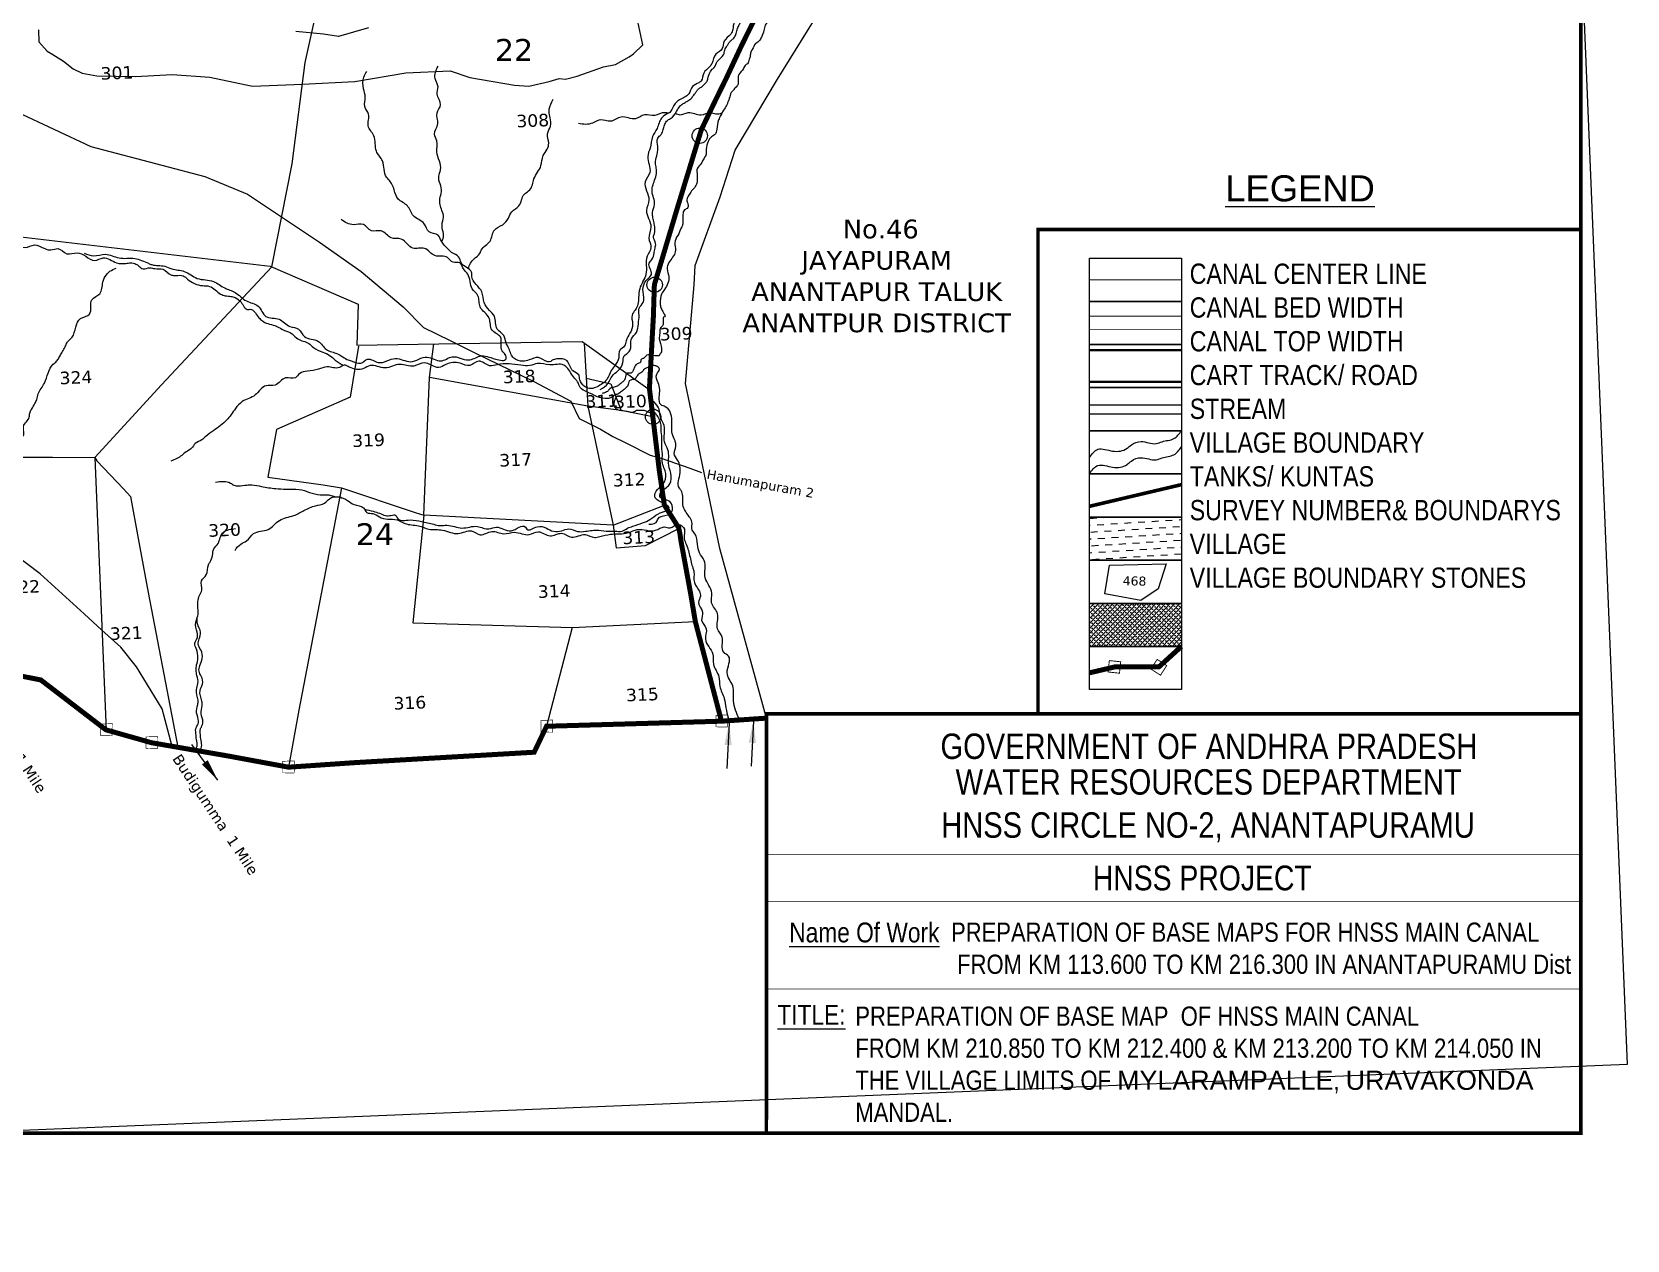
# Model space of a CAD drawing. Header units: inches. Extents: x 740844 to 747987, y 1630338 to 1638187.
# Drawn here: x 745424 to 747974, y 1630338 to 1632270 of the extents above; entities that cross this region are included whole.
import ezdxf
from ezdxf.enums import TextEntityAlignment as Align

# ---------------------------------------------------------------- set-up
doc = ezdxf.new("R2010")
doc.units = ezdxf.units.IN
doc.header["$MEASUREMENT"] = 0
doc.linetypes.add('ACAD_ISO02W100', pattern=[15, 12, -3])
doc.linetypes.add('HIDDEN2', pattern=[0.1875, 0.125, -0.0625])
for name, color, linetype in [('CANAL1', 1, 'Continuous'), ('DIMENSION', 1, 'Continuous'), ('FRAME 025', 7, 'Continuous'), ('HILLL', 3, 'Continuous'), ('PLOT', 7, 'Continuous'), ('PLOT NO', 7, 'Continuous'), ('ROADS', 6, 'Continuous'), ('STRUCTURE', 5, 'Continuous'), ('TABLE', 7, 'Continuous'), ('tank', 4, 'Continuous'), ('TANKS-STREAM', 4, 'Continuous'), ('TITLEBLOCK', 7, 'Continuous'), ('VILLAGE', 30, 'Continuous'), ('VILLAGE BOUNDRY', 5, 'Continuous'), ('VILLAGE STONES', 240, 'Continuous')]:
    doc.layers.add(name, color=color, linetype=linetype)
doc.layers.add('IMAGE', color=7, linetype='Continuous', plot=False)
doc.styles.add('A', font='arial.ttf')
doc.styles.add('ARIALN', font='ARIALN.TTF')
doc.styles.get("Standard").update_dxf_attribs({"font": 'verdana.ttf'})
doc.dimstyles.get("Standard").update_dxf_attribs({"dimtxt": 0.18, "dimasz": 35, "dimexe": 0.18, "dimexo": 0.0625, "dimgap": 0.09, "dimtad": 0, "dimtih": 1, "dimtoh": 1, "dimdec": 4, "dimzin": 0, "dimdsep": 46, "dimtxsty": 'Standard', "dimcen": 0.09, "dimadec": 0, "dimazin": 0, "dimtfac": 1, "dimtdec": 4, "dimtofl": 0, "dimtmove": 0, "dimatfit": 3, "dimfxl": 1, "dimtolj": 1, "dimtzin": 0, "dimarcsym": 0})
picture_1 = doc.add_image_def('image1.jpg', size_in_pixel=(9137, 10141))

msp = doc.modelspace()

# ---------------------------------------------------------------- hatches: boundary and pattern name
at = {"layer": 'tank'}
h = msp.add_hatch(dxfattribs=at)
h.set_pattern_fill('DASH', color=256, scale=87.578474, angle=3.5405, style=0)
h.set_pattern_definition([(3.5405362, (189747.574, 408234.854), (10.25036703, 11.602462515), [10.94730927, -10.94730927])])
h.paths.add_polyline_path([(747114.7, 1631494), (747261.7, 1631494), (747261.7, 1631425.1), (747114.7, 1631425.1)])
at = {"layer": 'VILLAGE', "linetype": 'Continuous'}
h = msp.add_hatch(dxfattribs=at)
h.set_pattern_fill('SACNCR', color=256, scale=58.823527, angle=1.5303, style=0)
h.set_pattern_definition([(46.53031993, (189747.574, 408234.8536), (-4.002234396, 3.793955484), []), (46.53031993, (189751.472, 408234.9577), (-4.002234396, 3.793955484), [0, -5.514705647])])
h.paths.add_polyline_path([(747114.7, 1631356.1), (747261.7, 1631356.1), (747261.7, 1631287.2), (747114.7, 1631287.2)])

# ---------------------------------------------------------------- linework, layer by layer
at = {"layer": 'CANAL1', "color": 1, "linetype": 'HIDDEN2', "ltscale": 100, "const_width": 1.44}
msp.add_lwpolyline([(747114.7, 1631873.3), (747261.7, 1631873.3)], dxfattribs=at)
at = {"layer": 'CANAL1', "color": 5, "const_width": 1.44}
for points in [[(747261.7, 1631815.1), (747114.7, 1631815.1)], [(747261.7, 1631793.5), (747114.7, 1631793.5)]]:
    msp.add_lwpolyline(points, dxfattribs=at)
at = {"layer": 'CANAL1', "color": 1, "const_width": 3.6}
for points in [[(747261.7, 1631760.6), (747114.7, 1631760.6)], [(747261.7, 1631710.2), (747114.7, 1631710.2)]]:
    msp.add_lwpolyline(points, dxfattribs=at)
at = {"layer": 'FRAME 025', "lineweight": -3, "const_width": 0.97}
for points in [[(746597.8, 1630954.8), (747900.5, 1630954.8)], [(746597.8, 1630879.1), (747900.5, 1630879.1)], [(746597.8, 1630739.8), (747900.5, 1630739.8)]]:
    msp.add_lwpolyline(points, dxfattribs=at)
at = {"layer": 'HILLL', "color": 249, "ltscale": 100}
for points in [[(746399.1, 1632256.1), (746392.5, 1632286)], [(745434.3, 1632273.1), (745435.1, 1632253.7), (745448.5, 1632238.9), (745457.4, 1632233.2), (745474.6, 1632222.5), (745489.9, 1632210.4), (745504.2, 1632203.7), (745527.9, 1632199.3), (745589.6, 1632198.5), (745648.4, 1632201.6), (745708.5, 1632197.3), (745776.8, 1632182.7), (745856.5, 1632186.2), (745940.1, 1632190.1), (746021.6, 1632204.2), (746092.5, 1632207.1), (746123.8, 1632196.4), (746195.5, 1632184.6), (746218.4, 1632182.9), (746250.9, 1632190.2), (746266.8, 1632194.9), (746276.9, 1632194), (746295.5, 1632198.8), (746337.8, 1632213.9), (746357.1, 1632217.4), (746378.7, 1632229.7), (746385.9, 1632234.7), (746400.7, 1632248.7), (746399.1, 1632256.1)], [(745962, 1632276.2), (745914.3, 1632262.2), (745890, 1632265.9), (745845.6, 1632270.1)]]:
    msp.add_lwpolyline(points, dxfattribs=at)
at = {"layer": 'PLOT'}
for points in [[(745807.3, 1631894), (745839.8, 1632058.5), (745860.9, 1632220.4), (745937.4, 1632565.8)], [(745406.2, 1631942), (745804.6, 1631895.2), (745945.3, 1631834.2), (745943.3, 1631768.6), (746303.4, 1631774.6), (746408.7, 1631699.7)], [(745280.8, 1631590.6), (745343.9, 1631589.5), (745456.7, 1631589.6), (745524.5, 1631589.2), (745631.2, 1631705.6), (745807.3, 1631894)], [(745919, 1631540.7), (746036.9, 1631501.4), (746050.3, 1631496.9), (746059.8, 1631716.9), (746066.6, 1631770.7)], [(746307.1, 1631772), (746312.5, 1631671.5), (746059.8, 1631717.3)], [(745946, 1631767.4), (745932.6, 1631685.4), (745815, 1631634.2), (745801, 1631557.9), (745889.3, 1631545.3), (745919, 1631540.7), (745850.7, 1631185.2), (745833.9, 1631094.3)], [(746310.1, 1631716.2), (746349.6, 1631706.9), (746365.9, 1631664.6), (746312.5, 1631671.5)], [(746312.5, 1631671.5), (746353.3, 1631480.8), (746435.1, 1631513.2)], [(746416.6, 1631654.4), (746365.9, 1631664.6)], [(745524.5, 1631589.2), (745542.6, 1631152.7)], [(745524.5, 1631589.2), (745527.9, 1631583.9), (745570.4, 1631539.1), (745581.5, 1631526.7), (745593.6, 1631459.7), (745609.7, 1631373.5), (745657, 1631126)], [(746050.3, 1631496.9), (746032.7, 1631324.7), (746287.9, 1631317.5), (746484.6, 1631326.8)], [(746353.3, 1631480.8), (746050.3, 1631496.9)], [(746353.3, 1631480.8), (746357.8, 1631444.6), (746404.7, 1631448.4), (746458.2, 1631475.9)], [(746287.9, 1631317.5), (746246.7, 1631159.6)]]:
    msp.add_lwpolyline(points, dxfattribs=at)
at = {"layer": 'PLOT NO'}
for points in [[(747114.7, 1631907.8), (747261.7, 1631907.8), (747261.7, 1631838.8), (747114.7, 1631838.8)], [(747114.7, 1631838.8), (747261.7, 1631838.8), (747261.7, 1631769.9), (747114.7, 1631769.9)], [(747114.7, 1631769.9), (747261.7, 1631769.9), (747261.7, 1631700.9), (747114.7, 1631700.9)], [(747114.7, 1631700.9), (747261.7, 1631700.9), (747261.7, 1631632), (747114.7, 1631632)], [(747114.7, 1631632), (747261.7, 1631632), (747261.7, 1631563), (747114.7, 1631563)], [(747114.7, 1631563), (747261.7, 1631563), (747261.7, 1631494), (747114.7, 1631494)], [(747114.7, 1631494), (747261.7, 1631494), (747261.7, 1631425.1), (747114.7, 1631425.1)], [(747114.7, 1631425.1), (747261.7, 1631425.1), (747261.7, 1631356.1), (747114.7, 1631356.1)], [(747114.7, 1631356.1), (747261.7, 1631356.1), (747261.7, 1631287.2), (747114.7, 1631287.2)], [(747114.7, 1631287.2), (747261.7, 1631287.2), (747261.7, 1631218.2), (747114.7, 1631218.2)]]:
    msp.add_lwpolyline(points, close=True, dxfattribs=at)
at = {"layer": 'PLOT NO', "color": 6}
for points in [[(747114.7, 1631673.6), (747261.7, 1631673.6)], [(747114.7, 1631659.2), (747261.7, 1631659.2)]]:
    msp.add_lwpolyline(points, dxfattribs=at)
at = {"layer": 'PLOT NO'}
msp.add_lwpolyline([(747139.3, 1631371.5), (747146.8, 1631417), (747237.6, 1631419), (747224.5, 1631379.2), (747197.1, 1631360.9), (747139.3, 1631371.5)], dxfattribs=at)
at = {"layer": 'PLOT NO', "color": 4}
for points in [[(747114.7, 1631589.3), (747128.2, 1631602.3), (747151.8, 1631599.5), (747174.9, 1631603.9), (747181.7, 1631609.4), (747197.2, 1631614.7), (747209.5, 1631612.7), (747221.6, 1631611.4), (747230.7, 1631614.4), (747249.8, 1631619.5), (747261.7, 1631632)], [(747114.7, 1631563.5), (747128.2, 1631576.5), (747151.8, 1631573.7), (747174.9, 1631578.1), (747181.7, 1631583.6), (747197.2, 1631588.9), (747209.5, 1631586.9), (747221.6, 1631585.6), (747230.7, 1631588.5), (747249.8, 1631593.7), (747261.7, 1631606.1)]]:
    msp.add_spline(points, degree=3, dxfattribs=at)
at = {"layer": 'ROADS', "ltscale": 6}
for points in [[(746598.6, 1631172.6), (746523.8, 1631443.8), (746489.9, 1631608.2), (746469, 1631707.6), (746482.8, 1631865), (746484.5, 1631895.9), (746524.1, 1632005.7), (746548, 1632080.3), (746616.1, 1632193.9), (746757, 1632421.9), (746805.6, 1632499.7), (746917.4, 1632799), (746925.8, 1632822.5), (746924.7, 1632903.9), (746918.3, 1633096.2), (746870.7, 1633395.4), (746825.1, 1633672.8), (746871.2, 1633683.4), (746865.4, 1633897.5), (746888.6, 1634080.9), (746959.7, 1634288.6), (747001, 1634490.8), (747031.9, 1634756.3), (747060.1, 1635046)], [(745648.2, 1631127.5), (745632.4, 1631187.3), (745591, 1631254.8), (745566, 1631285.9), (745535.9, 1631313.3), (745507.5, 1631339.2), (745437.3, 1631403.1), (745376, 1631449.7), (745354.2, 1631466.2), (745328.5, 1631494.1), (745273.7, 1631541.8), (745245.8, 1631566.1)]]:
    msp.add_lwpolyline(points, dxfattribs=at)
at = {"layer": 'ROADS'}
msp.add_lwpolyline([(745399.8, 1632141.7), (745518.1, 1632086.6), (745631.5, 1632056.6), (745700.4, 1632038.4), (745768.7, 1632009.9), (745850.1, 1631955.8), (745883.6, 1631933.6), (745950.2, 1631886.8), (746017.6, 1631830.3), (746050.1, 1631796.8), (746092.7, 1631776), (746130.9, 1631757.3), (746226.3, 1631710.8), (746285.3, 1631679.3), (746299, 1631651.7), (746333.2, 1631634.5), (746352.7, 1631622.6), (746373.5, 1631612.7), (746412.3, 1631592.8), (746430.2, 1631587.9), (746475.8, 1631572.2), (746494.4, 1631565.1), (746494.4, 1631565.1)], dxfattribs=at)
at = {"layer": 'STRUCTURE', "color": 5}
for points, const_width in [([(740956.6, 1637762.3), (747900.5, 1637762.3), (747900.5, 1630509.4), (740956.6, 1630509.4)], 5.82), ([(747032.3, 1631953.7), (747900.5, 1631953.7), (747900.5, 1631179.5), (747032.3, 1631179.5)], 5.54), ([(746598.6, 1631179.5), (747900.5, 1631179.5), (747900.5, 1630509.4), (746598.1, 1630509.4)], 5.82)]:
    msp.add_lwpolyline(points, close=True, dxfattribs=dict(at, const_width=const_width))
at = {"layer": 'TANKS-STREAM'}
for points in [[(745555.8, 1632364.6), (745579.3, 1632367.3), (745587.3, 1632374.1), (745597.1, 1632379.6), (745619.1, 1632380.8), (745638.8, 1632390.4), (745660, 1632392.9), (745669.3, 1632397.7), (745689.8, 1632396.9), (745699.5, 1632401.5), (745710.4, 1632399), (745721.9, 1632396.7), (745740.6, 1632399.6), (745754.6, 1632396.9), (745760.1, 1632394.4), (745776.5, 1632395.5), (745780.1, 1632397.6), (745789.2, 1632397.5), (745795.7, 1632394), (745819.1, 1632397), (745832, 1632398.1), (745841.8, 1632394.2), (745850.8, 1632400.3), (745866.1, 1632402.8), (745878.7, 1632404.6), (745882, 1632406.9), (745884.9, 1632410.3), (745898, 1632415.2), (745908.9, 1632414.7), (745915, 1632414.9), (745919.8, 1632417), (745924.4, 1632419.7), (745929.2, 1632420.9), (745937.2, 1632419.3), (745949.7, 1632418.4), (745956.3, 1632418.7), (745967.5, 1632421.6), (745980.7, 1632422.1), (745986.9, 1632421.1), (745995.9, 1632421.9), (746008, 1632428.4), (746021.3, 1632432.1), (746027.7, 1632434.5), (746034.2, 1632438.9), (746043.6, 1632448.2), (746050.6, 1632449.7), (746057.5, 1632451.3), (746067.2, 1632457.4), (746076, 1632467.3), (746078.2, 1632468.7), (746081.2, 1632470.4), (746089.1, 1632473.5), (746098, 1632475.9), (746104.5, 1632480.4), (746121.2, 1632487.9), (746130, 1632488), (746148.3, 1632495.8), (746155.2, 1632498.6), (746169.4, 1632497.7), (746172.8, 1632504.1), (746180.7, 1632507.8), (746194.7, 1632509.5), (746202.8, 1632510.6), (746212.3, 1632518.5), (746227.7, 1632522.5), (746241.8, 1632521), (746251, 1632525.7), (746264, 1632535.1), (746280.6, 1632538.6), (746287.4, 1632542.9), (746295.7, 1632547.4), (746312.3, 1632549.2), (746328, 1632546.1), (746340.7, 1632548.1), (746353.9, 1632550.3), (746366.3, 1632547.7), (746374.1, 1632548.7), (746384.5, 1632551.3), (746394.5, 1632552.6), (746402, 1632551.4), (746406.8, 1632550.7), (746417.4, 1632550.9), (746429.2, 1632552.6), (746432.7, 1632554.5), (746440.9, 1632552.1), (746449.6, 1632552.6), (746458, 1632552.6), (746473.4, 1632553.9), (746492.2, 1632556), (746510.2, 1632555.7), (746523.3, 1632554.3), (746539.9, 1632552.7), (746562.1, 1632549.9), (746584.1, 1632552.3), (746591.8, 1632544.5), (746605, 1632543.1), (746619.6, 1632540.2), (746642.5, 1632528.8), (746656.9, 1632526.5), (746670.5, 1632519.7), (746690.7, 1632507.9), (746702.9, 1632505.4), (746714.1, 1632500.4), (746723.2, 1632495.1), (746726.6, 1632492.1), (746723, 1632484.4), (746716.1, 1632478.9), (746712.7, 1632473.8), (746710.1, 1632464.5), (746707.9, 1632458.5), (746704.9, 1632455.2), (746703.7, 1632450.7), (746700.8, 1632445.7), (746687.5, 1632438.6), (746687.8, 1632428.9), (746684.5, 1632422.8), (746682.3, 1632417.2), (746681.5, 1632415.8), (746678.9, 1632412.5), (746670.7, 1632407.9), (746667.4, 1632397.1), (746665.7, 1632390.5), (746656.1, 1632381.8), (746653.9, 1632377.6), (746651.3, 1632369.7), (746651.3, 1632363.6), (746648, 1632361), (746640.6, 1632355.8), (746635.9, 1632349.6), (746634, 1632344), (746632.6, 1632337), (746630.7, 1632335.6), (746629, 1632332), (746626.6, 1632328.5), (746619.7, 1632318.7), (746611.2, 1632316), (746610.1, 1632308.3), (746610.2, 1632304.6), (746609.3, 1632300.1), (746604.6, 1632289.1), (746598.9, 1632283.3), (746596.4, 1632280.2), (746594.3, 1632271.6), (746590.3, 1632261.2), (746586.5, 1632255.1), (746584.4, 1632253.3), (746581, 1632250.8), (746575.7, 1632241.5), (746572.8, 1632235.8), (746572.5, 1632232.1), (746570.1, 1632223.6), (746569, 1632220.3), (746563.1, 1632214.2), (746561.7, 1632211), (746554.1, 1632201.3), (746552.9, 1632195.8), (746553.2, 1632189.2), (746552.8, 1632185.8), (746551, 1632182.6), (746548.3, 1632180.3), (746546.4, 1632177.5), (746544.2, 1632174.9), (746541.9, 1632172.5), (746538.9, 1632163.1), (746536.9, 1632158.5), (746535.4, 1632154), (746533.4, 1632150.1), (746531.3, 1632146.7), (746525.3, 1632136.5), (746521.7, 1632128.8), (746518.9, 1632114), (746515.3, 1632104.9), (746509.1, 1632100.5), (746504.2, 1632091.6), (746501.7, 1632078.4), (746501.9, 1632074.6), (746497, 1632065.2), (746494, 1632059.1), (746487.9, 1632051.5), (746487.7, 1632040.1), (746487.5, 1632032.9), (746487, 1632027.9), (746477.3, 1632013.6), (746473, 1632006.8), (746471.2, 1631999.3), (746472.2, 1631996.9), (746473.1, 1631992.1), (746472.6, 1631988.6), (746467.2, 1631985), (746464.7, 1631977.7), (746464.5, 1631966), (746463.8, 1631959.9), (746462.8, 1631957.9), (746458, 1631947), (746452.2, 1631935.5), (746452.7, 1631923.1), (746452.6, 1631918.2), (746442.3, 1631900.8), (746439.6, 1631890.6), (746442.1, 1631878.3), (746435.4, 1631858), (746430.5, 1631850.3), (746428.5, 1631835.8), (746429.4, 1631828.9), (746432.5, 1631822.7), (746435, 1631818.1), (746435.5, 1631813.9), (746435.3, 1631813.9), (746432.5, 1631800.5), (746429.6, 1631797.2), (746427.6, 1631787.9), (746427, 1631778.9), (746430.6, 1631763.3), (746429.5, 1631756.4), (746428, 1631754.4), (746426.5, 1631751.9), (746423.5, 1631751.6), (746419.9, 1631751.5), (746407.1, 1631752.7), (746401.7, 1631747.7), (746397.7, 1631745.5), (746396.6, 1631740.8), (746394.5, 1631740.1), (746389.6, 1631737.1), (746385.9, 1631729.9), (746381.9, 1631724.1), (746374.8, 1631723.8), (746372.5, 1631716), (746368.9, 1631710.4), (746364, 1631706.5), (746359.4, 1631703), (746347.7, 1631698.9), (746344.1, 1631694.8), (746340.8, 1631693.3), (746335.5, 1631691.3)], [(746634.5, 1632432.8), (746631.9, 1632425.7), (746624, 1632412.5), (746621.6, 1632400.6), (746615.1, 1632393.4), (746609.8, 1632379.2), (746604.1, 1632370.5), (746595.3, 1632357.7), (746578.5, 1632329.6), (746569.6, 1632320.2), (746565.5, 1632308.8), (746546.8, 1632284.9), (746544.3, 1632273.5), (746541.5, 1632266.1), (746530.4, 1632254.3), (746527.7, 1632242.8), (746517.6, 1632234.1), (746510.9, 1632218.7), (746507.3, 1632213.6), (746498, 1632203.8), (746494, 1632191.2), (746490.4, 1632188.3), (746479.9, 1632182), (746474.2, 1632170.5), (746459.2, 1632160.8), (746454.3, 1632157.4), (746447, 1632145.4), (746442.6, 1632140.1), (746435.4, 1632140.4), (746419.7, 1632136), (746403.4, 1632137), (746389, 1632130.8), (746365.9, 1632133.5), (746348.8, 1632126.7), (746333.6, 1632129), (746320.1, 1632123.9), (746309.4, 1632121.7), (746297.7, 1632123.2)], [(746332.5, 1631697.8), (746345.2, 1631707.9), (746351.9, 1631720), (746360.8, 1631727.6), (746368.7, 1631741.1), (746370.9, 1631751.6), (746379, 1631758.7), (746381.5, 1631771.5), (746382.5, 1631778.8), (746390.3, 1631789.2), (746393.5, 1631803), (746394.6, 1631816.5), (746394.6, 1631827.8), (746401.1, 1631837), (746401, 1631854.1), (746403.4, 1631868.4), (746408.5, 1631874.7), (746414.3, 1631882), (746410.8, 1631899.8), (746415.2, 1631905.9), (746418.6, 1631915.6), (746420.1, 1631923.9), (746421.1, 1631931.2), (746417.7, 1631941.5), (746419.2, 1631947.3), (746419.7, 1631958.2), (746418.1, 1631966.7), (746416.4, 1631974.2), (746416.2, 1631980.9), (746419.4, 1631993.7), (746415.4, 1632015.1), (746420.4, 1632035.1), (746422.6, 1632045.7), (746421.8, 1632053.6), (746420.8, 1632062.5), (746423.7, 1632074.1), (746424.4, 1632086.6), (746424.7, 1632099.5), (746429.7, 1632105.7), (746433.4, 1632113.5), (746435.5, 1632120.4), (746438.5, 1632126.7), (746441.8, 1632129.3), (746445.1, 1632130.9), (746454.4, 1632142.1), (746461, 1632151.8), (746465.2, 1632154.9), (746471.1, 1632158.4), (746477.2, 1632162.7), (746481.2, 1632167.2), (746485, 1632172.4), (746487.5, 1632176.1), (746490.7, 1632179.3), (746495.4, 1632182.2), (746499.7, 1632186.4), (746502.6, 1632189.6), (746504.8, 1632195.3), (746506.7, 1632201.9), (746511.7, 1632209.8), (746514.9, 1632212.7), (746519.5, 1632222.2), (746529.8, 1632233), (746531.7, 1632240.4), (746535.7, 1632247.7), (746538.2, 1632251.9), (746542.1, 1632256), (746546.1, 1632259.7), (746549.3, 1632265.3), (746551.7, 1632273.1), (746554, 1632279.6), (746557.1, 1632285.6), (746560.6, 1632291), (746564, 1632295.2), (746567.1, 1632299.3), (746572.9, 1632309.7), (746575.4, 1632317.9), (746579.1, 1632321.2), (746582.9, 1632326.7), (746586.4, 1632335.4), (746589.6, 1632341.4), (746591.4, 1632342.9), (746594.3, 1632347), (746597.3, 1632353.2), (746600.7, 1632357.4), (746604.2, 1632365.9), (746607, 1632374.4)], [(746441.5, 1632139.8), (746430.7, 1632131.9), (746423.4, 1632115.2), (746416.1, 1632102.1), (746412.2, 1632083.6), (746408.4, 1632070.5), (746411.8, 1632045), (746404.2, 1632029.7), (746410.5, 1632000.9), (746406.4, 1631984), (746413.5, 1631958), (746410.3, 1631939.7), (746413.6, 1631925), (746407.6, 1631910.8), (746405.6, 1631881.9), (746400.9, 1631870.9), (746395.6, 1631858.7), (746393.9, 1631845.2), (746392.9, 1631834.4), (746388.5, 1631824.9), (746383.4, 1631817), (746384.3, 1631802.7), (746380.1, 1631787.9), (746374, 1631775.9), (746371.3, 1631767.6), (746363.8, 1631760.8), (746362.3, 1631748.7), (746356.2, 1631737), (746350.1, 1631728.4), (746343.1, 1631714), (746327.4, 1631702.3), (746318.5, 1631699.4), (746299.9, 1631713.6), (746298.2, 1631721.2), (746288.7, 1631727.7), (746279.5, 1631743.7), (746263, 1631746.7), (746255.9, 1631744.6), (746253.3, 1631742.7), (746248.7, 1631742.4), (746233.8, 1631748.9), (746218.7, 1631745.1), (746209.3, 1631743), (746194.4, 1631748.2), (746189.7, 1631754.7), (746186.4, 1631763.6), (746181.9, 1631772.6), (746178.2, 1631784.2), (746167.9, 1631794.6), (746163.3, 1631814.9), (746155.6, 1631824.3), (746147, 1631836.8), (746143.1, 1631853.9), (746134.2, 1631865.9), (746127.2, 1631878.7), (746126.7, 1631885.4), (746118.9, 1631892.8), (746110.4, 1631900.5), (746106.1, 1631909.8), (746094.9, 1631916.9), (746088.3, 1631923.3), (746078.6, 1631935), (746073.2, 1631944.5), (746058.9, 1631950.1), (746051, 1631962.9), (746033.8, 1631975.5), (746024.3, 1631991.4), (746009.5, 1632002.4), (746003.2, 1632016.9), (745996.9, 1632030.4), (745990.8, 1632037.3), (745984.4, 1632063.2), (745974.6, 1632078.7), (745970.8, 1632103.5), (745961.5, 1632119.3), (745962.1, 1632138.2), (745956, 1632150.2), (745956.8, 1632165.2), (745954.1, 1632178.6), (745954.6, 1632197.4), (745959.3, 1632206.2)], [(746079, 1631934.4), (746081.5, 1631939.4), (746079.6, 1631961.3), (746081.9, 1631973.4), (746079.5, 1631983.9), (746076.2, 1632002.8), (746078.9, 1632014.3), (746074.4, 1632038.7), (746077.3, 1632049.1), (746071.5, 1632077.5), (746071.1, 1632095.6), (746067.7, 1632105.9), (746072.9, 1632122.9), (746071.6, 1632140), (746077.3, 1632153.2), (746071.8, 1632169.8), (746073.2, 1632181.8), (746068.6, 1632195), (746069.2, 1632204.7), (746073.2, 1632214.8)], [(746121.3, 1631891.3), (746130.8, 1631906.9), (746139.7, 1631914.8), (746142.4, 1631920.9), (746156.3, 1631935.2), (746163.3, 1631952.7), (746176.6, 1631961.4), (746185.7, 1631971.7), (746191.1, 1631981.9), (746202.6, 1631991.7), (746211, 1632009.8), (746220.1, 1632017.2), (746226.6, 1632034.4), (746237.8, 1632055.8), (746241.4, 1632071.8), (746247.9, 1632082.2), (746250.2, 1632091.7), (746248.4, 1632106.7), (746253, 1632119), (746252.5, 1632132.2), (746250.7, 1632141.8), (746255.2, 1632157.8), (746257.5, 1632161.8)], [(746453, 1632139.6), (746459.7, 1632137), (746473.2, 1632140.6), (746493.8, 1632137), (746508.7, 1632140.5), (746517.6, 1632138.5), (746527.1, 1632139.9)], [(745242.8, 1632076.1), (745248.4, 1632066.8), (745258, 1632060.4), (745262.3, 1632043.4), (745270.9, 1632034.9), (745279.4, 1632020), (745283.3, 1632010.4), (745295.8, 1631997.5), (745299.3, 1631975.5), (745307.5, 1631968), (745314.8, 1631939.6), (745325.5, 1631925.8), (745337.1, 1631923.8), (745340, 1631926), (745353.6, 1631925.1), (745362, 1631922.3), (745367.5, 1631921.8), (745385.2, 1631929.2), (745396.2, 1631929.7), (745413.4, 1631924.9), (745427.9, 1631929.1), (745444.3, 1631923.1), (745454.2, 1631921), (745465.4, 1631923.1), (745480, 1631915), (745496, 1631916.3), (745510, 1631910.9), (745524.3, 1631903.9), (745537.9, 1631908.4), (745559.1, 1631900.4), (745574.2, 1631899.5), (745581.7, 1631900.3), (745590.3, 1631898.4), (745595.1, 1631895.2), (745601.6, 1631890.9), (745612.9, 1631892.6), (745620.4, 1631891.1), (745633.7, 1631890.2), (745647, 1631880.9), (745654.2, 1631880.2), (745665.6, 1631879.5), (745672.6, 1631874.4), (745696.5, 1631863.9), (745707.9, 1631862.8), (745725.6, 1631850.5), (745733, 1631847.9), (745741.9, 1631846.8), (745748.7, 1631844.8), (745758.3, 1631837.5), (745769.9, 1631825.8), (745773, 1631826.2), (745785.4, 1631814.3), (745791.1, 1631808.7), (745798.4, 1631804.2), (745809.7, 1631800.9), (745828, 1631792.4), (745839.9, 1631787), (745849.1, 1631778.8), (745866.4, 1631771.6), (745873.9, 1631765.1), (745889, 1631757.7), (745899.9, 1631752.5), (745908.9, 1631744.9), (745921.7, 1631736.6)], [(745507.2, 1631915.7), (745522.5, 1631911.6), (745541.6, 1631914.1), (745563.2, 1631908.3), (745588.3, 1631907.3), (745610.1, 1631899.6), (745615.6, 1631897.5), (745636.4, 1631894.8), (745647.4, 1631890.7), (745667.4, 1631886.8), (745688.3, 1631875.6), (745714.3, 1631870.6), (745732.1, 1631860.2), (745748.8, 1631853.1), (745766.9, 1631839.4), (745785.5, 1631831.3), (745798.1, 1631814.6), (745819.1, 1631810.3), (745836.4, 1631798.8), (745850.3, 1631794.3), (745859.7, 1631782.7), (745881.9, 1631774.8), (745894.7, 1631761.8), (745912.3, 1631755.1), (745929.4, 1631745.1), (745935.9, 1631743.1), (745949.6, 1631740), (745960.7, 1631746.3), (745977.6, 1631741.2), (746004.9, 1631747.6), (746029.3, 1631742.4), (746055.9, 1631749.7), (746077.6, 1631743.5), (746095.9, 1631750.2), (746121.7, 1631745.1), (746140.3, 1631751.1), (746165, 1631746.6), (746182, 1631747.1), (746180.8, 1631753.8), (746175.9, 1631759.5), (746172.9, 1631781.9), (746159.5, 1631793), (746155.1, 1631811.6), (746140.5, 1631829.9), (746136.9, 1631847.8), (746128, 1631858.7), (746120.8, 1631882.2), (746113.7, 1631890.9), (746107.9, 1631900.5), (746097.2, 1631901.4), (746088.4, 1631908.9), (746068.2, 1631911.9), (746051.4, 1631923.5), (746032.9, 1631923.9), (746014.5, 1631938.2), (745998.2, 1631940.4), (745982.5, 1631951.3), (745966.6, 1631951.8), (745953.8, 1631961.6), (745938.1, 1631961.3), (745918.3, 1631969.4)], [(745352, 1631291.1), (745351.6, 1631300.9), (745353.1, 1631305.4), (745351.4, 1631313.4), (745351.2, 1631318.4), (745353.8, 1631324.5), (745355.4, 1631330.4), (745355, 1631339.4), (745353.7, 1631350.9), (745357.2, 1631361), (745360.8, 1631369.5), (745357.8, 1631382.4), (745359.7, 1631394.1), (745364.5, 1631402.7), (745363.6, 1631412.5), (745362.6, 1631427.7), (745367.9, 1631436.8), (745368.9, 1631453.6), (745370.4, 1631461.3), (745379.5, 1631481.6), (745383.8, 1631509.7), (745385, 1631518.4), (745385.9, 1631527.4), (745386.4, 1631535.2), (745389.4, 1631542.7), (745396.6, 1631557.9), (745395.3, 1631577.6), (745403.9, 1631594), (745405.6, 1631609.4), (745407.7, 1631620.5), (745410.8, 1631625.7), (745410.8, 1631630.9), (745410.5, 1631638.9), (745419.7, 1631653.8), (745420.5, 1631660.1), (745423.3, 1631666.2), (745428.8, 1631675.8), (745431.6, 1631682), (745434.1, 1631690.8), (745443.9, 1631708.2), (745457.9, 1631738.4), (745463.3, 1631743.1), (745467.2, 1631748.6), (745470.6, 1631754.9), (745472.7, 1631758.4), (745476.9, 1631766.1), (745480.2, 1631772.9), (745484, 1631777.3), (745488, 1631781.4), (745501.6, 1631811.3), (745516.1, 1631818.6), (745519.9, 1631841.4), (745532.5, 1631851), (745537.3, 1631869.7), (745543, 1631881.4), (745548.6, 1631886.9), (745558.8, 1631891.8)], [(746554.7, 1631171.2), (746545.8, 1631200.1), (746544.3, 1631224.2), (746535.5, 1631245.3), (746537.6, 1631271.6), (746530, 1631277.8), (746527.3, 1631302.2), (746520.1, 1631315.3), (746520.1, 1631339.6), (746510.6, 1631356.8), (746510.8, 1631372.5), (746500.5, 1631397.1), (746498.7, 1631424.8), (746491.3, 1631436.6), (746488.1, 1631450.4), (746483.8, 1631467.4), (746479.7, 1631473.1), (746479.1, 1631486.6), (746474.9, 1631494.6), (746464.8, 1631513.3), (746464.5, 1631527.5), (746461.7, 1631536.6), (746459, 1631540.4), (746460.3, 1631565), (746456.3, 1631585), (746450.8, 1631595.7), (746453.4, 1631606.8), (746453.1, 1631613.1), (746448.4, 1631624.5), (746447.1, 1631648.8), (746436.6, 1631670.4), (746429.7, 1631673.4), (746426.9, 1631685.4), (746427.6, 1631697.9), (746425, 1631708.8), (746423, 1631722.5), (746427.2, 1631730.4), (746421.6, 1631735.6), (746416.4, 1631736), (746409.6, 1631733.5), (746404.9, 1631731.6), (746401.8, 1631729.1), (746400.2, 1631726.7), (746397.4, 1631724.6), (746394.9, 1631723.2), (746390.8, 1631718.6), (746387.9, 1631714.5), (746382.6, 1631713.5), (746378.2, 1631710.3), (746377.3, 1631705.9), (746376.1, 1631702.9), (746373.2, 1631700.4), (746370.7, 1631697.9), (746365.1, 1631693.6), (746362.2, 1631691.3), (746356.4, 1631689.1), (746351, 1631685.5), (746344, 1631683.4), (746311.2, 1631694.2), (746300.7, 1631700.9), (746296.4, 1631710.4), (746293, 1631714.3), (746280.5, 1631731.3), (746274.2, 1631736.8), (746251.8, 1631737.2), (746232.3, 1631739.6), (746220.1, 1631736.1), (746205.4, 1631736.6), (746168, 1631737.6), (746155.7, 1631736), (746138.4, 1631743.1), (746123.8, 1631736.2), (746108.8, 1631739.9), (746085.6, 1631737.9), (746074.2, 1631733.1), (746051.4, 1631740.6), (746034.6, 1631735.4), (746012.2, 1631738.1), (745988.3, 1631732.4), (745964.5, 1631736.1), (745954.3, 1631731.6), (745931.3, 1631733.7), (745923.4, 1631737), (745915.6, 1631733.2), (745895.9, 1631734.1), (745882, 1631730.3), (745864.3, 1631727.2), (745852.1, 1631723.5), (745845.1, 1631716.8), (745829.4, 1631716.5), (745812.6, 1631704.9), (745798.4, 1631704), (745780.9, 1631689.2), (745760.2, 1631678.6), (745749.3, 1631667.4), (745735.2, 1631648.9), (745714.7, 1631632.5), (745702, 1631622.9), (745695.6, 1631617.5), (745685.1, 1631611.5), (745679.2, 1631604), (745670.4, 1631598.1), (745663.4, 1631592.6), (745655.6, 1631587.5), (745646.1, 1631583.3)], [(745955.8, 1631506.4), (745969.5, 1631503.3), (745979.7, 1631500), (745989, 1631496.4), (745998, 1631496.7), (746005.7, 1631496.6), (746007.9, 1631492.6), (746028.4, 1631489.4), (746046.9, 1631486.7), (746066.5, 1631482.4), (746075.9, 1631480.5), (746087.5, 1631480.9), (746111.5, 1631476.5), (746136.1, 1631479), (746154.6, 1631475), (746166.6, 1631477.9), (746189.9, 1631472.1), (746212.9, 1631477.8), (746215.1, 1631474.7), (746231.9, 1631478.6), (746246.5, 1631476.1), (746257.6, 1631471.3), (746270.9, 1631472.1), (746282.3, 1631475), (746296.4, 1631471.1), (746308.8, 1631471.3), (746330.1, 1631473.1), (746346.3, 1631471.2), (746356, 1631471.5), (746367.5, 1631471.4), (746376.3, 1631476.2), (746384.5, 1631479.3), (746400.3, 1631484.7), (746412.1, 1631490.1), (746418, 1631494.5), (746433.1, 1631502.4), (746442.6, 1631508.4), (746437.7, 1631513.8), (746423.4, 1631521.4), (746419.8, 1631526.4), (746424.1, 1631537.9), (746430.5, 1631544.3), (746435.2, 1631550.5), (746436.2, 1631568.1), (746432.6, 1631577.6), (746431.6, 1631584), (746432, 1631593.9), (746431.1, 1631601.8), (746431.1, 1631621), (746429.8, 1631633.5), (746429.4, 1631643.2), (746427.8, 1631647.8), (746425.4, 1631653.4), (746421.6, 1631659), (746419.7, 1631660.7), (746415.9, 1631660.2), (746402.7, 1631664.3), (746399.1, 1631664.1), (746390.5, 1631664.1), (746383.5, 1631661.1), (746378.5, 1631662.1), (746356.9, 1631668.6), (746354.9, 1631675.6), (746357.8, 1631685.7)], [(745717.6, 1631549.8), (745741.4, 1631548.4), (745747, 1631544.9), (745753.9, 1631543.9), (745767.5, 1631545.1), (745775.6, 1631545.4), (745790.9, 1631543), (745813.7, 1631539.5), (745830.4, 1631538.7), (745851.1, 1631538.2), (745884.7, 1631529.7), (745898.5, 1631529.4), (745911.4, 1631526.4), (745919.2, 1631524.9), (745920, 1631523.7)], [(745748.6, 1631440.8), (745757.7, 1631450.9), (745767, 1631456.1), (745778.2, 1631467.6), (745801.6, 1631474.3), (745819.6, 1631488.6), (745842.6, 1631496.5), (745858.8, 1631504.4), (745877.5, 1631512.2), (745891.8, 1631516.3), (745899.6, 1631523.4), (745928.7, 1631520.5), (745939, 1631513.9), (745954.1, 1631508.8), (745959.6, 1631501.2), (745969, 1631499.7), (745979.4, 1631494.5), (745992.7, 1631490.7), (746007.7, 1631489.5), (746020.1, 1631483.8), (746041.8, 1631480), (746058.7, 1631474.8), (746080.3, 1631473.2), (746105.6, 1631467.7), (746126.9, 1631471.8), (746140.7, 1631465.8), (746159.3, 1631471), (746178.1, 1631467.3), (746195.3, 1631469.7), (746219.1, 1631466.1), (746233.7, 1631470.5), (746252.4, 1631463.9), (746270.6, 1631468), (746286.7, 1631461.9), (746308.5, 1631466), (746323.7, 1631461.5), (746332, 1631462.8), (746348.8, 1631466.5), (746377.7, 1631469.1), (746391.8, 1631474), (746421.1, 1631472.8), (746435, 1631478.2), (746444.2, 1631477), (746457.4, 1631482.2), (746467, 1631474.8), (746466.5, 1631461.2), (746469.1, 1631452.9), (746475.5, 1631432.8), (746477.8, 1631421.8), (746480.6, 1631412.4), (746482.3, 1631406.5), (746483, 1631389.5), (746486, 1631383.4), (746492.7, 1631367.3), (746489.6, 1631358), (746496.3, 1631341.8), (746494.7, 1631329), (746501.8, 1631315.6), (746500.6, 1631298.8), (746512.5, 1631275), (746513.6, 1631258.9), (746522.2, 1631238.8), (746523.9, 1631223.4), (746530.7, 1631204.1), (746533.5, 1631188.8), (746536.9, 1631173.4), (746539.4, 1631165.1)], [(745685.4, 1631121.1), (745688.2, 1631130.4), (745686.7, 1631140.8), (745686, 1631149.7), (745685.8, 1631155.1), (745687.7, 1631159.5), (745690.3, 1631167.9), (745687.2, 1631180.9), (745689, 1631194.2), (745689.5, 1631201.2), (745686.8, 1631218.2), (745689.4, 1631228), (745687.6, 1631240.9), (745686.4, 1631249), (745687.3, 1631257.6), (745689.2, 1631269.1), (745686.8, 1631282.9), (745684.3, 1631292.3), (745688.1, 1631300), (745688, 1631309.9), (745685.9, 1631325.7), (745689.1, 1631336.1), (745689.7, 1631343.8), (745689, 1631352.4), (745689.1, 1631358.9), (745691.9, 1631368.6), (745695.7, 1631377.1), (745695.1, 1631392.1), (745702.6, 1631401.6), (745706.3, 1631417.9), (745708.8, 1631422.4), (745712.5, 1631432.5), (745714.9, 1631443.2), (745721.6, 1631451.9), (745725, 1631461.1), (745730.4, 1631469.9), (745739.2, 1631473.9), (745749.4, 1631475.6)]]:
    msp.add_spline(points, degree=3, dxfattribs=at)
at = {"layer": 'TANKS-STREAM', "ltscale": 6}
msp.add_spline([(746410.2, 1631482.4), (746423.8, 1631488), (746424.9, 1631491.4), (746440.5, 1631497.6), (746447.9, 1631505.1), (746443.6, 1631518.7), (746433.8, 1631522.5), (746427.7, 1631526.9), (746434.8, 1631538.7), (746441.8, 1631544.1), (746445.9, 1631559.3), (746442.1, 1631577.1), (746440.8, 1631601.5), (746435.4, 1631614.4), (746434.6, 1631640.2), (746429.2, 1631652.4), (746426.5, 1631666.3), (746417.8, 1631679.2)], degree=3, dxfattribs=at)
at = {"layer": 'TANKS-STREAM'}
msp.add_open_spline([(745692.5, 1631119.9), (745693.8, 1631122.9), (745696.6, 1631129.3), (745693.3, 1631139.1), (745693.5, 1631147.2), (745692.2, 1631153.8), (745695.6, 1631159.4), (745699.1, 1631168.2), (745692.1, 1631179.6), (745696.6, 1631191), (745695.8, 1631202.9), (745689.7, 1631214.5), (745698.4, 1631227.6), (745696.3, 1631238.3), (745689.7, 1631247.4), (745692.4, 1631257.8), (745697.8, 1631268.4), (745695.4, 1631280.9), (745688.1, 1631290.3), (745691.6, 1631300.1), (745695.5, 1631311.2), (745687.3, 1631321.7), (745688, 1631330), (745688.3, 1631333.3)], degree=3, knots=[0, 0, 0, 0, 20.304499, 42.19913, 60.988441, 72.253032, 82.330192, 100.619307, 128.530176, 156.530246, 171.251182, 207.1611, 228.420117, 255.759419, 272.760439, 290.974754, 315.129649, 344.387714, 366.390966, 383.626673, 406.002791, 436.601377, 457.012464, 457.012464, 457.012464, 457.012464], dxfattribs=at)
at = {"layer": 'VILLAGE BOUNDRY', "linetype": 'ACAD_ISO02W100', "ltscale": 2}
for points, const_width in [([(746590.8, 1632313), (746559.2, 1632249.2), (746533.5, 1632194.3), (746514.9, 1632156.4), (746494.1, 1632112.9), (746456.7, 1631990.9), (746421.3, 1631872.8), (746419.1, 1631865.4), (746417.5, 1631814.4), (746411.2, 1631699.6), (746427, 1631567.9), (746435.1, 1631513.2), (746457.9, 1631477.1), (746459.8, 1631468.4), (746462, 1631453.5), (746466.4, 1631429.8), (746477, 1631372), (746484.6, 1631326.8), (746526.4, 1631167.7), (746246.7, 1631159.6), (746226.9, 1631118.1), (745940.8, 1631101.5), (745834.3, 1631094.2), (745738, 1631112), (745615.1, 1631133.3), (745542, 1631154), (745438.2, 1631233.6), (745282, 1631264.6)], 8), ([(747114.7, 1631511.2), (747261.7, 1631545.8)], 5.77), ([(747114.7, 1631245), (747155.3, 1631254.5), (747225.7, 1631254.5), (747261.7, 1631287.2)], 8), ([(746526.4, 1631167.7), (746598.6, 1631172.6)], 8)]:
    msp.add_lwpolyline(points, dxfattribs=dict(at, const_width=const_width))
at = {"layer": 'VILLAGE STONES'}
for points, const_width in [([(747146.5, 1631264.6), (747164.7, 1631262.6), (747162.7, 1631244.4), (747144.5, 1631246.4)], 1.46), ([(747212.9, 1631251.1), (747222.9, 1631266.5), (747238.2, 1631256.6), (747228.3, 1631241.2)], 1.46), ([(745533.5, 1631163.1), (745552.3, 1631163.8), (745551.9, 1631144.3), (745533.8, 1631144.7)], 0.957), ([(746237.6, 1631168.9), (746256.4, 1631169.6), (746256, 1631150.1), (746237.9, 1631150.5)], 0.957), ([(746517.4, 1631177.1), (746536.1, 1631177.7), (746535.7, 1631158.2), (746517.7, 1631158.7)], 0.957), ([(745606.1, 1631142.6), (745624.8, 1631143.2), (745624.4, 1631123.7), (745606.4, 1631124.2)], 0.957), ([(745824.9, 1631103.6), (745843.6, 1631104.3), (745843.2, 1631084.8), (745825.1, 1631085.2)], 0.957)]:
    msp.add_lwpolyline(points, close=True, dxfattribs=dict(at, const_width=const_width))
at = {"layer": 'VILLAGE STONES', "ltscale": 6}
for centre in [(746491.7, 1632103.6), (746419.6, 1631865.3), (746417.1, 1631654.3)]:
    msp.add_circle(centre, 12.3, dxfattribs=at)

# ---------------------------------------------------------------- texts
at = {"layer": 'DIMENSION', "color": 3}
for s, p in [('22', (746194.7, 1632240.7)), ('24', (745972.3, 1631466.6))]:
    msp.add_text(s, height=35, dxfattribs=at).set_placement(p, align=Align.MIDDLE_CENTER)
at = {"layer": 'PLOT NO'}
for s, height, rotation, p in [('301', 20, 2.3692, (745559.9, 1632204.1)), ('308', 20, 2.3692, (746224.6, 1632127.9)), ('309', 20, 2.3692, (746453.8, 1631787.2)), ('324', 20, 2.3692, (745494.3, 1631717.2)), ('318', 20, 2.3692, (746202.9, 1631718.8)), ('311', 20, 2.3692, (746334.9, 1631679.5)), ('310', 20, 2.3692, (746380.8, 1631678.9)), ('319', 20, 2.3692, (745962.1, 1631616.9)), ('317', 20, 2.3692, (746197.3, 1631585.6)), ('312', 20, 2.3692, (746378.7, 1631553.8)), ('320', 20, 2.3692, (745731.9, 1631473.4)), ('313', 20, 2.3692, (746394, 1631461.6)), ('322', 20, 2.3692, (745410.8, 1631382.5)), ('314', 20, 2.3692, (746258.8, 1631375.7)), ('468', 14.42, 358.6877, (747186.8, 1631391.9)), ('321', 20, 2.3692, (745574.7, 1631308.5)), ('316', 20, 2.3692, (746028.1, 1631197.2)), ('315', 20, 2.3692, (746399.9, 1631210.4))]:
    msp.add_text(s, height=height, rotation=rotation, dxfattribs=at).set_placement(p, align=Align.MIDDLE_CENTER)
at = {"layer": 'ROADS', "color": 0, "width": 311.44, "attachment_point": 2}
for s, insert, char_height, rotation in [('\\A1;Hanumapuram 2', (746590, 1631554.8), 15, 349.6854), ('\\A1;Budigumma  1 Mile ', (745385.7, 1631154.2), 17, 303.6032), ('\\A1;Budigumma  1 Mile ', (745724.4, 1631023.2), 17, 303.6379)]:
    msp.add_mtext(s, dxfattribs=dict(at, insert=insert, char_height=char_height, rotation=rotation))
at = {"layer": 'TABLE', "extrusion": (0.000201441, 0.004807, 0.999988), "style": 'A'}
msp.add_text('%%ULEGEND', height=41.65, rotation=359.9999, dxfattribs=at).set_placement((747451.4, 1631999.9, 7995.4), align=Align.MIDDLE)
at = {"layer": 'TITLEBLOCK', "extrusion": (0.000201441, 0.004807, 0.999988), "style": 'ARIALN'}
for s, height, p in [('GOVERNMENT OF ANDHRA PRADESH ', 40.629, (746876.5, 1631087.8, 7984.7)), ('WATER RESOURCES DEPARTMENT  ', 40.629, (746900.7, 1631030.8, 7983.9)), ('HNSS CIRCLE NO-2, ANANTAPURAMU', 40.629, (746877.7, 1630961.9, 7983.6)), ('HNSS PROJECT', 39.567, (747120.1, 1630877.8, 7985.4)), ('%%UName Of Work', 31.684, (746634.8, 1630794.6, 7985.8)), ('%%UTITLE:', 31.68, (746615.8, 1630663, 7985.7))]:
    msp.add_text(s, height=height, rotation=359.9999, dxfattribs=at).set_placement(p)
at = {"layer": 'TITLEBLOCK', "extrusion": (0.000201441, 0.004807, 0.999988), "attachment_point": 1, "text_direction": (1, -1e-06, -0.000201), "style": 'ARIALN'}
for s, insert, char_height, width in [('CANAL CENTER LINE \\PCANAL BED WIDTH {\\H1.52882x; }\\PCANAL TOP WIDTH {\\H1.35255x; }\\PCART TRACK/ ROAD{\\H1.4113x; }\\PSTREAM {\\H1.39172x; }\\PVILLAGE BOUNDARY{\\H1.39825x; }\\PTANKS/ KUNTAS{\\H1.39607x; }\\PSURVEY NUMBER& BOUNDARYS{\\H1.3968x; }\\PVILLAGE{\\H1.39655x; }\\PVILLAGE BOUNDARY STONES{\\H1.39664x; }', (747275, 1631899.2), 32.387, 679.033), ('PREPARATION OF BASE MAPS FOR HNSS MAIN CANAL\\P FROM KM 113.600 TO KM 216.300 IN ANANTAPURAMU Dist', (746893.4, 1630845.8, -3.6), 30.723, 991.697)]:
    msp.add_mtext(s, dxfattribs=dict(at, insert=insert, char_height=char_height, width=width))
at = {"layer": 'TITLEBLOCK', "insert": (746740.4, 1630711.6), "char_height": 30.7229, "width": 1153.357, "attachment_point": 1, "rotation": 359.9999, "style": 'ARIALN'}
msp.add_mtext('PREPARATION OF BASE MAP  OF HNSS MAIN CANAL  \\PFROM KM {\\C1;210.850 }TO KM {\\C1;212.400 }& KM{\\C1; 213.200 }TO KM{\\C1; 214.050 }IN THE VILLAGE LIMITS OF{\\C1; \\fArial|b0|i0|c0|p34;MYLARAMPALLE}, {\\fArial|b0|i0|c0|p34;URAVAKONDA} MANDAL.', dxfattribs=at)
at = {"layer": 'VILLAGE STONES', "insert": (746774.5, 1631969.5), "char_height": 30, "width": 705.116, "attachment_point": 2}
msp.add_mtext(' No.46\\PJAYAPURAM\\PANANTAPUR TALUK \\PANANTPUR DISTRICT', dxfattribs=at)

# ---------------------------------------------------------------- pictures from other files: only their frames are drawn
at = {"layer": 'IMAGE', "color": 3}
image = msp.add_image(picture_1, insert=(741155.5, 1630338.3), size_in_units=(6824.5, 7574.4), rotation=2.35577, dxfattribs=dict(at, fade=30))
image.dxf.flags = 7

# ---------------------------------------------------------------- leaders
at = {"layer": 'DIMENSION', "color": 5}
for points in [[(746538.6, 1631164.6), (746535.1, 1631091.9)], [(746577.4, 1631168), (746573.9, 1631095.9)], [(745721, 1631073.7), (745679.5, 1631130.4)]]:
    msp.add_leader(points, dimstyle='Standard', override={"dimgap": 0.09, "dimtad": 0}, dxfattribs=at)

doc.saveas('drawing.dxf')
